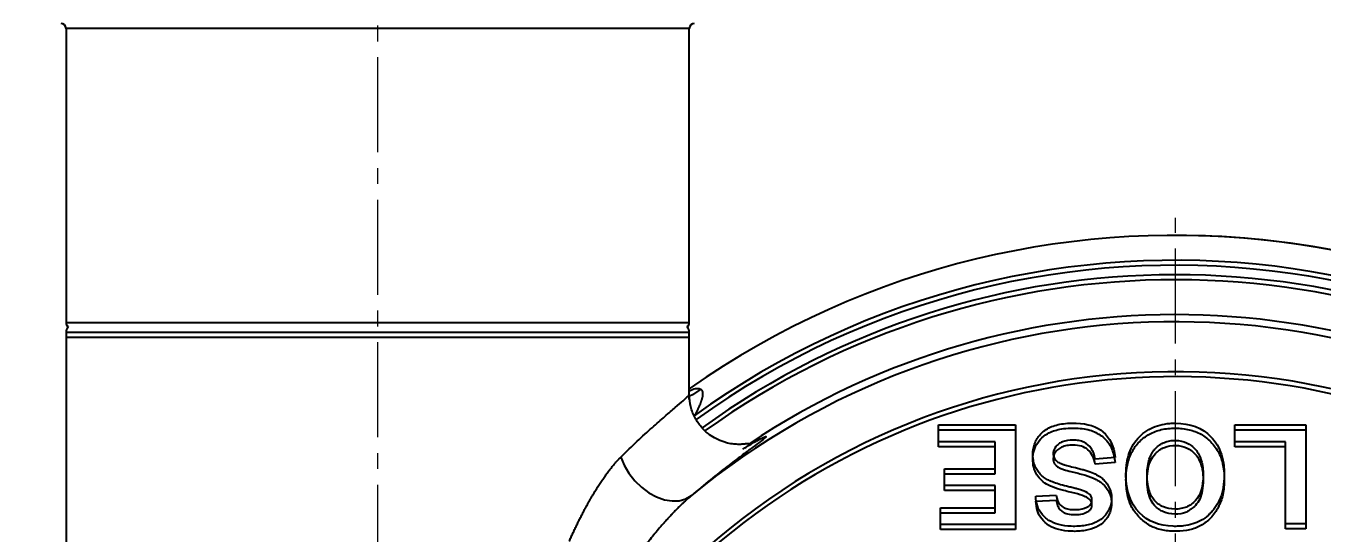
# Model space of a CAD drawing. Header units: millimetres. Extents: x 2063 to 4500, y 825 to 2548.
# Drawn here: x 3712.3 to 3972.2, y 1964 to 2065.7 of the extents above; entities that cross this region are included whole.
import ezdxf

# ---------------------------------------------------------------- set-up
doc = ezdxf.new("R2010")
doc.units = ezdxf.units.MM
doc.linetypes.add('CENTER2', pattern=[28.575, 19.05, -3.175, 3.175, -3.175])
doc.linetypes.add('点画线', pattern=[18, 12, -2, 2, -2])
doc.layers.add('中心线层', color=1, linetype='点画线', lineweight=18)
doc.styles.get("Standard").update_dxf_attribs({"font": 'arial.ttf'})
doc.styles.add('TH_GBDIM', font='simplex.shx', dxfattribs={"width": 0.707, "bigfont": 'hzfs.shx'})
doc.dimstyles.new('ISO-25$0', dxfattribs={"dimtxt": 2.5, "dimasz": 2.5, "dimexe": 1.25, "dimexo": 0.625, "dimtad": 1, "dimtxsty": 'Standard', "dimcen": 2.5, "dimdle": 5, "dimadec": 0, "dimazin": 0, "dimtfac": 1, "dimtmove": 0, "dimatfit": 3, "dimfxl": 0, "dimarcsym": 0})

# ---------------------------------------------------------------- blocks, each defined once
blk = doc.blocks.new('*U41')
at = {"layer": '中心线层', "color": 0, "linetype": 'CENTER2', "transparency": 16777216}
blk.add_line((0, 452.45), (0, -11), dxfattribs=at)
blk = doc.blocks.new('*U43')
at = {"layer": '中心线层', "color": 0, "linetype": 'CENTER2', "transparency": 16777216}
blk.add_line((34, 0), (173.5, 0), dxfattribs=at)
blk = doc.blocks.new('*D54')
at = {"color": 1, "linetype": 'Continuous', "transparency": 16777216}
for p, q in [((3780.32, 2084.17), (3642.17, 2084.17)), ((3652.17, 1696.67), (3652.17, 2071.67)), ((3780.32, 1684.17), (3642.17, 1684.17))]:
    blk.add_line(p, q, dxfattribs=at)
at = {"color": 1, "linetype": 'ByBlock', "transparency": 16777216}
for points in [[(3650.09, 2071.67), (3654.25, 2071.67), (3652.17, 2084.17)], [(3650.09, 1696.67), (3654.25, 1696.67), (3652.17, 1684.17)]]:
    blk.add_solid(points, dxfattribs=at)
at = {"layer": 'Defpoints', "color": 0, "linetype": 'ByBlock', "transparency": 16777216}
for p in [(3652.17, 2084.17), (3782.82, 2084.17), (3782.82, 1684.17)]:
    blk.add_point(p, dxfattribs=at)
at = {"color": 1, "linetype": 'ByBlock', "lineweight": 5, "transparency": 16777216, "insert": (3639.67, 1884.17), "char_height": 15, "attachment_point": 5, "rotation": 90, "style": 'TH_GBDIM'}
blk.add_mtext('400', dxfattribs=at)

msp = doc.modelspace()

# ---------------------------------------------------------------- linework, layer by layer
at = {"color": 7, "linetype": 'Continuous', "lineweight": 25}
for p, q in [((3720.322, 2065.172), (3720.322, 2006.172)), ((3845.322, 2006.172), (3845.322, 2065.172)), ((3720.322, 2004.172), (3720.322, 1953.546)), ((3845.322, 1991.737), (3845.322, 2004.172)), ((3720.322, 2003.172), (3720.322, 1952.546)), ((3845.322, 1990.737), (3845.322, 2003.172)), ((3895.322, 1982.3), (3895.322, 1985.672)), ((3895.322, 1985.672), (3910.772, 1985.672)), ((3895.322, 1981.3), (3895.322, 1984.672)), ((3895.322, 1984.672), (3910.772, 1984.672)), ((3910.772, 1985.672), (3910.772, 1965.672)), ((3910.772, 1984.672), (3910.772, 1964.672)), ((3954.699, 1982.3), (3954.699, 1985.672)), ((3954.699, 1985.672), (3968.995, 1985.672)), ((3954.699, 1981.3), (3954.699, 1984.672)), ((3954.699, 1984.672), (3968.995, 1984.672)), ((3968.995, 1985.672), (3968.995, 1965.835)), ((3968.995, 1984.672), (3968.995, 1964.835)), ((3906.667, 1982.3), (3895.322, 1982.3)), ((3906.667, 1981.3), (3895.322, 1981.3)), ((3906.667, 1976.856), (3906.667, 1982.3)), ((3906.667, 1975.856), (3906.667, 1981.3)), ((3964.895, 1982.3), (3954.699, 1982.3)), ((3964.895, 1981.3), (3954.699, 1981.3)), ((3964.895, 1965.835), (3964.895, 1982.3)), ((3964.895, 1964.835), (3964.895, 1981.3)), ((3930.738, 1979.164), (3926.746, 1978.78)), ((3930.738, 1978.164), (3926.746, 1977.78)), ((3896.471, 1976.856), (3906.667, 1976.856)), ((3896.471, 1973.49), (3896.471, 1976.856)), ((3896.471, 1972.49), (3896.471, 1975.856)), ((3896.471, 1975.856), (3906.667, 1975.856)), ((3906.667, 1973.49), (3896.471, 1973.49)), ((3906.667, 1969.054), (3906.667, 1973.49)), ((3906.667, 1972.49), (3896.471, 1972.49)), ((3906.667, 1968.054), (3906.667, 1972.49)), ((3914.799, 1971.387), (3918.9, 1971.566)), ((3914.799, 1970.387), (3918.9, 1970.566)), ((3895.707, 1965.672), (3895.707, 1969.054)), ((3895.707, 1969.054), (3906.667, 1969.054)), ((3895.707, 1964.672), (3895.707, 1968.054)), ((3895.707, 1968.054), (3906.667, 1968.054)), ((3910.772, 1965.672), (3895.707, 1965.672)), ((3968.995, 1965.835), (3964.895, 1965.835)), ((3910.772, 1964.672), (3895.707, 1964.672)), ((3968.995, 1964.835), (3964.895, 1964.835))]:
    msp.add_line(p, q, dxfattribs=at)
at = {"color": 8, "linetype": 'Continuous', "lineweight": 25}
for p, q in [((3782.822, 2065.172), (3720.322, 2065.172)), ((3845.322, 2065.172), (3782.822, 2065.172)), ((3720.322, 2006.172), (3782.822, 2006.172)), ((3845.322, 2004.172), (3720.322, 2004.172)), ((3782.822, 2006.172), (3845.322, 2006.172)), ((3845.322, 2003.172), (3720.322, 2003.172))]:
    msp.add_line(p, q, dxfattribs=at)
at = {"color": 8, "linetype": 'Continuous', "lineweight": 25, "flags": 128}
msp.add_lwpolyline([(3847.612, 1992.831), (3845.994, 1991.733), (3845.385, 1991.404)], dxfattribs=at)
at = {"color": 7, "linetype": 'Continuous', "lineweight": 25, "flags": 128}
msp.add_lwpolyline([(3831.586, 1979.222), (3832.277, 1977.566), (3833.221, 1975.968), (3834.384, 1974.486), (3835.725, 1973.172), (3837.196, 1972.074), (3838.746, 1971.229), (3840.318, 1970.669), (3841.857, 1970.413), (3843.308, 1970.47), (3844.62, 1970.839), (3845.746, 1971.505)], dxfattribs=at)
at = {"color": 7, "linetype": 'Continuous', "lineweight": 25}
for centre, radius, start, end in [((3719.322, 2065.172), 1, 359.99997, 89.99997), ((3846.322, 2065.172), 1, 89.99997, 179.99997), ((3942.822, 1853.672), 170, 40.5943, 124.99668), ((3942.822, 1853.672), 170, 40.5943, 89.99997), ((3721.322, 2006.172), 1, 179.99997, 233.13007), ((3722.322, 2004.172), 2, 143.13007, 179.99997), ((3844.322, 2006.172), 1, 306.86986, 359.99997), ((3843.322, 2004.172), 2, 359.99997, 36.86986), ((3942.822, 1853.672), 152.672, 54.58754, 129.48315), ((3942.822, 1853.672), 142.673, 54.58754, 136.72976)]:
    msp.add_arc(centre, radius, start, end, dxfattribs=at)
at = {"color": 8, "linetype": 'Continuous', "lineweight": 25}
for centre, radius, start, end in [((3942.822, 1853.672), 165, 40.34861, 125.79562), ((3942.822, 1852.672), 165, 40.87793, 125.6362), ((3942.822, 1853.672), 162.107, 54.29223, 125.83662), ((3942.822, 1852.672), 162.107, 54.29223, 125.57611), ((3942.822, 1853.672), 154.108, 54.29223, 123.73415), ((3942.822, 1852.672), 142.673, 63.28543, 136.72976)]:
    msp.add_arc(centre, radius, start, end, dxfattribs=at)
for points, knots in [([(3831.586, 1979.222), (3832.704, 1980.309), (3834.933, 1982.474), (3837.909, 1985.176), (3840.498, 1987.447), (3842.607, 1989.252), (3844.157, 1990.58), (3845.143, 1991.459), (3845.257, 1991.645), (3845.313, 1991.737)], [0, 0, 0, 0, 0.1440546, 0.2871724, 0.4301922, 0.5732162, 0.7162603, 0.8601546, 1, 1, 1, 1]), ([(3845.322, 1992.502), (3845.435, 1992.56), (3845.938, 1992.819), (3846.612, 1992.987), (3847.273, 1992.993), (3847.505, 1992.882), (3847.612, 1992.831)], [0, 0, 0, 0, 0.1422781, 0.6375679, 0.8316008, 1, 1, 1, 1]), ([(3856.058, 1980.795), (3856.349, 1980.98), (3857.529, 1981.73), (3858.937, 1982.526), (3860.241, 1983.216), (3860.776, 1983.399), (3860.591, 1983.128), (3859.703, 1982.408), (3858.111, 1981.22), (3855.862, 1979.557), (3853.018, 1977.406), (3849.656, 1974.782), (3847.054, 1972.602), (3845.746, 1971.505)], [0, 0, 0, 0, 0.0317231, 0.1288818, 0.2258273, 0.3222073, 0.4193151, 0.5163815, 0.6127078, 0.7095752, 0.8060957, 0.9024888, 1, 1, 1, 1])]:
    msp.add_open_spline(points, degree=3, knots=knots, dxfattribs=at)
at = {"color": 7, "linetype": 'Continuous', "lineweight": 25}
for points, knots in [([(3857.228, 1981.84), (3857.235, 1981.855), (3857.259, 1981.904), (3857.07, 1981.897), (3856.728, 1981.858), (3856.341, 1981.818), (3855.966, 1981.785), (3855.247, 1981.752), (3854.211, 1981.802), (3853.165, 1981.976), (3852.209, 1982.244), (3851.331, 1982.569), (3850.257, 1983.097), (3848.974, 1983.962), (3847.604, 1985.28), (3846.382, 1987.087), (3845.497, 1989.304), (3845.381, 1990.923), (3845.323, 1991.743)], [0, 0, 0, 0, 0.0477324, 0.1552893, 0.2343748, 0.264053, 0.2878089, 0.3273241, 0.374776, 0.4330557, 0.466666, 0.503715, 0.5534151, 0.6193831, 0.7004241, 0.7938947, 0.8955409, 1, 1, 1, 1]), ([(3847.612, 1992.831), (3847.637, 1992.814), (3847.684, 1992.78), (3847.748, 1992.719), (3847.805, 1992.65), (3847.854, 1992.574), (3847.896, 1992.49), (3847.932, 1992.399), (3847.959, 1992.3), (3847.98, 1992.193), (3847.993, 1992.079), (3847.999, 1991.958), (3847.998, 1991.829), (3847.99, 1991.693), (3847.974, 1991.55), (3847.952, 1991.399), (3847.922, 1991.241), (3847.885, 1991.077), (3847.84, 1990.905), (3847.789, 1990.725), (3847.73, 1990.539), (3847.664, 1990.346), (3847.591, 1990.146), (3847.511, 1989.939), (3847.424, 1989.725), (3847.329, 1989.505), (3847.227, 1989.277), (3847.118, 1989.043), (3847.002, 1988.803), (3846.879, 1988.555), (3846.748, 1988.301), (3846.61, 1988.041), (3846.515, 1987.866), (3846.466, 1987.777)], [0, 0, 0, 0, 0.020977, 0.0416892, 0.062283, 0.0829071, 0.103709, 0.1248319, 0.1464124, 0.1685778, 0.1914453, 0.2151212, 0.2397008, 0.2652688, 0.2918998, 0.3196596, 0.3486058, 0.3787886, 0.410252, 0.4430342, 0.4771687, 0.5126847, 0.5496077, 0.5879601, 0.6277614, 0.6690287, 0.711777, 0.7560193, 0.8017674, 0.8490311, 0.8978195, 0.9481402, 1, 1, 1, 1]), ([(3925.427, 1969.396), (3925.727, 1969.608), (3925.973, 1969.935), (3926.058, 1970.343), (3926.079, 1970.512), (3926.083, 1970.601), (3926.075, 1970.868), (3926.005, 1971.204), (3925.768, 1971.576), (3925.558, 1971.777), (3925.403, 1971.906), (3925.311, 1971.971), (3924.76, 1972.298), (3923.872, 1972.635), (3922.429, 1973.014), (3921.997, 1973.118), (3921.701, 1973.188), (3921.548, 1973.223), (3920.814, 1973.398), (3919.194, 1973.825), (3918.002, 1974.268), (3917.246, 1974.642), (3917.106, 1974.718), (3916.83, 1974.88), (3916.431, 1975.136), (3915.836, 1975.624), (3915.436, 1976.082), (3915.075, 1976.573), (3914.912, 1976.835), (3914.504, 1977.678), (3914.288, 1978.473), (3914.228, 1979.384), (3914.216, 1979.758), (3914.215, 1979.951), (3914.243, 1980.519), (3914.353, 1981.261), (3914.671, 1982.148), (3914.943, 1982.662), (3915.143, 1983.001), (3915.253, 1983.17), (3915.836, 1983.97), (3916.423, 1984.497), (3917.488, 1985.112), (3917.872, 1985.287), (3918.708, 1985.581), (3919.61, 1985.821), (3920.904, 1985.983), (3921.754, 1986.018), (3922.192, 1986.025), (3922.341, 1986.025), (3922.636, 1986.023), (3925.106, 1985.969), (3926.996, 1985.353), (3928.269, 1984.275)], [0, 0, 0, 0, 0.0625, 0.078125, 0.078125, 0.09375, 0.09375, 0.125, 0.15625, 0.171875, 0.171875, 0.1875, 0.1875, 0.25, 0.265625, 0.2734375, 0.2734375, 0.28125, 0.28125, 0.3125, 0.375, 0.375, 0.390625, 0.390625, 0.40625, 0.4375, 0.46875, 0.46875, 0.5, 0.5, 0.5625, 0.578125, 0.578125, 0.59375, 0.59375, 0.625, 0.65625, 0.671875, 0.671875, 0.6875, 0.6875, 0.75, 0.75, 0.78125, 0.78125, 0.8125, 0.84375, 0.859375, 0.859375, 0.8671875, 0.8671875, 0.875, 1, 1, 1, 1]), ([(3935.596, 1968.071), (3933.805, 1969.896), (3932.906, 1972.422), (3932.899, 1976.07), (3932.912, 1976.467), (3932.966, 1977.235), (3933.09, 1978.355), (3933.341, 1979.375), (3934.013, 1981.282), (3934.687, 1982.375), (3936.488, 1984.203), (3938.061, 1985.231), (3940.294, 1985.825), (3941.336, 1985.949), (3942.05, 1986.004), (3942.419, 1986.016), (3945.784, 1986), (3948.161, 1985.089), (3949.929, 1983.293)], [0, 0, 0, 0, 0.25, 0.25, 0.28125, 0.28125, 0.3125, 0.375, 0.375, 0.5, 0.5, 0.625, 0.6875, 0.71875, 0.71875, 0.75, 0.75, 1, 1, 1, 1]), ([(3925.427, 1968.396), (3925.576, 1968.521), (3925.866, 1968.764), (3926.084, 1969.31), (3926.101, 1969.889), (3925.91, 1970.386), (3925.606, 1970.75), (3925.222, 1971.046), (3924.243, 1971.515), (3922.516, 1972.016), (3920.288, 1972.507), (3918.253, 1973.147), (3916.625, 1973.921), (3915.409, 1975.011), (3914.553, 1976.392), (3914.198, 1978.016), (3914.196, 1979.717), (3914.708, 1981.375), (3915.675, 1982.858), (3917.323, 1984.17), (3919.838, 1984.961), (3922.847, 1985.096), (3925.907, 1984.782), (3927.528, 1983.748), (3928.269, 1983.275)], [0, 0, 0, 0, 0.0161349, 0.0314086, 0.0477702, 0.0639491, 0.0748272, 0.0873819, 0.1044761, 0.1657259, 0.2380754, 0.296478, 0.3450158, 0.3884456, 0.4320553, 0.4793594, 0.5264352, 0.5737594, 0.6231886, 0.673243, 0.7479137, 0.8401281, 0.9269263, 1, 1, 1, 1]), ([(3935.596, 1967.071), (3935.054, 1967.731), (3933.938, 1969.088), (3933.074, 1971.757), (3932.812, 1974.666), (3933.056, 1977.592), (3933.947, 1980.241), (3935.489, 1982.367), (3937.542, 1983.932), (3940.046, 1984.856), (3942.79, 1985.105), (3945.512, 1984.828), (3948.021, 1983.937), (3949.299, 1982.836), (3949.929, 1982.293)], [0, 0, 0, 0, 0.0788774, 0.1621189, 0.2557282, 0.3496717, 0.4332264, 0.5123908, 0.5903044, 0.6698823, 0.7573416, 0.8442625, 0.9231837, 1, 1, 1, 1]), ([(3926.746, 1978.78), (3926.583, 1979.661), (3926.314, 1980.388), (3925.552, 1981.524), (3925.059, 1981.928), (3924.15, 1982.341), (3923.818, 1982.445), (3923.099, 1982.584), (3922.709, 1982.618), (3921.461, 1982.616), (3920.409, 1982.448), (3919.648, 1982.033), (3919.315, 1981.784), (3919.212, 1981.695), (3919.024, 1981.514), (3918.593, 1981.05), (3918.37, 1980.529), (3918.317, 1979.96), (3918.315, 1979.842), (3918.328, 1979.614), (3918.375, 1979.286), (3918.501, 1978.995), (3918.677, 1978.73), (3918.743, 1978.647), (3918.9, 1978.486), (3919.176, 1978.253), (3919.633, 1978.01), (3920.041, 1977.852), (3920.168, 1977.806), (3920.209, 1977.791), (3920.302, 1977.759), (3920.559, 1977.675), (3921.254, 1977.478), (3922.318, 1977.206), (3923.037, 1977.027), (3923.335, 1976.954), (3923.491, 1976.916), (3923.953, 1976.8), (3925.427, 1976.402), (3926.799, 1975.852), (3927.611, 1975.334), (3927.91, 1975.122), (3928.044, 1975.013), (3928.416, 1974.681), (3929.084, 1973.986), (3929.672, 1972.943), (3929.887, 1972.075), (3929.981, 1971.477), (3930.003, 1971.166), (3929.992, 1970.218), (3929.812, 1969.308), (3929.375, 1968.454), (3929.114, 1968.035), (3929.02, 1967.898), (3928.819, 1967.635), (3928.284, 1967.005), (3927.591, 1966.504), (3926.609, 1966.025), (3926.257, 1965.885), (3925.509, 1965.654), (3924.714, 1965.468), (3923.608, 1965.35), (3922.895, 1965.33), (3922.409, 1965.328), (3922.168, 1965.332), (3921.001, 1965.378), (3919.319, 1965.614), (3918.007, 1966.171), (3917.161, 1966.71), (3916.902, 1966.911), (3916.43, 1967.344), (3915.36, 1968.494), (3914.851, 1969.982), (3914.799, 1971.387)], [0, 0, 0, 0, 0.0625, 0.0625, 0.125, 0.125, 0.15625, 0.15625, 0.1875, 0.1875, 0.25, 0.28125, 0.28125, 0.296875, 0.296875, 0.3125, 0.375, 0.375, 0.390625, 0.390625, 0.40625, 0.4375, 0.4375, 0.453125, 0.453125, 0.46875, 0.5, 0.5078125, 0.5078125, 0.5117187, 0.5117187, 0.515625, 0.53125, 0.546875, 0.5507812, 0.5507812, 0.5546875, 0.5546875, 0.5625, 0.59375, 0.6015625, 0.6015625, 0.609375, 0.609375, 0.625, 0.65625, 0.671875, 0.671875, 0.6875, 0.6875, 0.71875, 0.734375, 0.734375, 0.7421875, 0.7421875, 0.75, 0.78125, 0.78125, 0.796875, 0.796875, 0.8125, 0.828125, 0.8359375, 0.8359375, 0.84375, 0.84375, 0.875, 0.90625, 0.90625, 0.921875, 0.921875, 0.9375, 1, 1, 1, 1]), ([(3926.746, 1977.78), (3926.606, 1978.37), (3926.349, 1979.451), (3925.358, 1980.772), (3923.929, 1981.502), (3922.429, 1981.661), (3921.075, 1981.561), (3919.997, 1981.263), (3919.192, 1980.725), (3918.541, 1979.986), (3918.277, 1979.137), (3918.344, 1978.385), (3918.563, 1977.841), (3919.011, 1977.346), (3919.66, 1976.991), (3920.618, 1976.637), (3922.145, 1976.248), (3924.171, 1975.77), (3926.39, 1975.069), (3928.238, 1974.006), (3929.445, 1972.495), (3930.088, 1970.641), (3929.975, 1968.417), (3928.805, 1966.362), (3926.897, 1965.028), (3924.568, 1964.367), (3922.003, 1964.271), (3919.524, 1964.558), (3917.441, 1965.386), (3915.959, 1966.733), (3915.006, 1968.448), (3914.87, 1969.726), (3914.799, 1970.387)], [0, 0, 0, 0, 0.0366005, 0.067076, 0.0969574, 0.1314205, 0.1574558, 0.1793636, 0.1985361, 0.2154627, 0.2385442, 0.250044, 0.2608704, 0.2736112, 0.2897825, 0.3052869, 0.335713, 0.3854812, 0.4318927, 0.4769619, 0.5127775, 0.5469631, 0.5943205, 0.6435389, 0.6851368, 0.7327585, 0.7887116, 0.8403484, 0.8836972, 0.9225258, 0.9599421, 1, 1, 1, 1]), ([(3928.269, 1983.275), (3928.63, 1982.921), (3929.363, 1982.202), (3930.309, 1980.479), (3930.571, 1979.064), (3930.738, 1978.164)], [0, 0, 0, 0, 0.2604609, 0.5293055, 1, 1, 1, 1]), ([(3949.929, 1983.293), (3950.902, 1982.3), (3951.965, 1980.507), (3952.507, 1977.88), (3952.589, 1976.64), (3952.605, 1976), (3952.606, 1975.781), (3952.601, 1975.352), (3952.547, 1973.454), (3952.207, 1971.861), (3951.42, 1970.093), (3951.099, 1969.54), (3950.532, 1968.763), (3950.329, 1968.513), (3949.895, 1968.03), (3949.662, 1967.795), (3948.952, 1967.149), (3948.454, 1966.786), (3947.407, 1966.202), (3946.86, 1965.986), (3945.692, 1965.634), (3944.763, 1965.441), (3943.585, 1965.344), (3943.06, 1965.331), (3942.706, 1965.328), (3942.528, 1965.33), (3939.557, 1965.418), (3937.304, 1966.332), (3935.596, 1968.071)], [0, 0, 0, 0, 0.125, 0.1875, 0.21875, 0.21875, 0.234375, 0.234375, 0.25, 0.375, 0.375, 0.4375, 0.4375, 0.46875, 0.46875, 0.5, 0.5, 0.5625, 0.5625, 0.625, 0.625, 0.6875, 0.71875, 0.734375, 0.734375, 0.75, 0.75, 1, 1, 1, 1]), ([(3949.929, 1982.293), (3950.513, 1981.571), (3951.719, 1980.082), (3952.55, 1977.123), (3952.678, 1974.028), (3952.301, 1971.041), (3951.193, 1968.495), (3949.538, 1966.526), (3947.453, 1965.101), (3944.983, 1964.418), (3942.375, 1964.249), (3939.787, 1964.578), (3937.419, 1965.48), (3936.201, 1966.544), (3935.596, 1967.071)], [0, 0, 0, 0, 0.085575, 0.1765231, 0.2790703, 0.3728936, 0.4537705, 0.5335432, 0.6090839, 0.684743, 0.7688376, 0.8506323, 0.9259417, 1, 1, 1, 1]), ([(3946.826, 1969.496), (3947.137, 1969.919), (3947.798, 1970.817), (3948.269, 1972.587), (3948.445, 1974.863), (3948.23, 1977.422), (3947.035, 1979.798), (3945.114, 1981.252), (3942.843, 1981.693), (3940.566, 1981.342), (3938.848, 1980.14), (3937.791, 1978.576), (3937.257, 1976.801), (3937.093, 1974.781), (3937.203, 1972.748), (3937.671, 1970.927), (3938.655, 1969.296), (3940.381, 1968.038), (3942.692, 1967.664), (3945.073, 1967.988), (3946.253, 1969.003), (3946.826, 1969.496)], [0, 0, 0, 0, 0.0389581, 0.0828995, 0.1344804, 0.2101932, 0.2720515, 0.327781, 0.3841562, 0.4409628, 0.4958443, 0.5356533, 0.5804082, 0.6329283, 0.6867891, 0.7323371, 0.7722105, 0.827397, 0.8856678, 0.9443859, 1, 1, 1, 1]), ([(3946.826, 1970.496), (3947.844, 1971.619), (3948.358, 1973.301), (3948.375, 1975.547), (3948.376, 1975.688), (3948.375, 1975.83), (3948.372, 1975.968), (3948.369, 1976.106), (3948.363, 1976.243), (3948.356, 1976.377), (3948.342, 1976.645), (3948.319, 1976.905), (3948.288, 1977.155), (3948.227, 1977.657), (3948.132, 1978.125), (3948.004, 1978.558), (3947.748, 1979.424), (3947.359, 1980.153), (3946.839, 1980.746), (3946.579, 1981.042), (3946.297, 1981.302), (3945.999, 1981.526), (3945.702, 1981.749), (3945.387, 1981.937), (3945.054, 1982.088), (3944.389, 1982.39), (3943.653, 1982.547), (3942.846, 1982.56), (3942.644, 1982.563), (3942.441, 1982.558), (3942.245, 1982.543), (3942.049, 1982.528), (3941.857, 1982.505), (3941.67, 1982.472), (3941.297, 1982.407), (3940.941, 1982.306), (3940.604, 1982.169), (3939.929, 1981.895), (3939.327, 1981.478), (3938.797, 1980.916), (3938.664, 1980.776), (3938.537, 1980.626), (3938.419, 1980.468), (3938.301, 1980.309), (3938.192, 1980.141), (3938.09, 1979.965), (3937.887, 1979.611), (3937.716, 1979.221), (3937.578, 1978.794), (3937.302, 1977.941), (3937.156, 1976.943), (3937.141, 1975.799), (3937.139, 1975.656), (3937.139, 1975.509), (3937.142, 1975.367), (3937.144, 1975.224), (3937.148, 1975.084), (3937.154, 1974.946), (3937.167, 1974.671), (3937.188, 1974.404), (3937.217, 1974.147), (3937.275, 1973.633), (3937.365, 1973.156), (3937.488, 1972.717), (3937.735, 1971.839), (3938.112, 1971.11), (3938.619, 1970.53), (3938.873, 1970.241), (3939.151, 1969.987), (3939.448, 1969.77), (3939.746, 1969.552), (3940.064, 1969.371), (3940.404, 1969.225), (3941.084, 1968.934), (3941.848, 1968.787), (3942.696, 1968.783), (3942.909, 1968.781), (3943.118, 1968.789), (3943.321, 1968.806), (3943.524, 1968.823), (3943.722, 1968.85), (3943.915, 1968.885), (3944.301, 1968.955), (3944.666, 1969.062), (3945.011, 1969.205), (3945.7, 1969.491), (3946.305, 1969.921), (3946.826, 1970.496)], [0, 0, 0, 0, 1, 1, 1, 2, 2, 2, 3, 3, 3, 4, 4, 4, 5, 5, 5, 6, 6, 6, 7, 7, 7, 8, 8, 8, 9, 9, 9, 10, 10, 10, 11, 11, 11, 12, 12, 12, 13, 13, 13, 14, 14, 14, 15, 15, 15, 16, 16, 16, 17, 17, 17, 18, 18, 18, 19, 19, 19, 20, 20, 20, 21, 21, 21, 22, 22, 22, 23, 23, 23, 24, 24, 24, 25, 25, 25, 26, 26, 26, 27, 27, 27, 28, 28, 28, 29, 29, 29, 29]), ([(3821.242, 1962.337), (3821.363, 1962.605), (3821.602, 1963.139), (3821.965, 1963.928), (3822.328, 1964.703), (3822.692, 1965.462), (3823.056, 1966.207), (3823.421, 1966.936), (3823.787, 1967.651), (3824.153, 1968.351), (3824.519, 1969.036), (3824.885, 1969.706), (3825.251, 1970.361), (3825.617, 1971.001), (3826.039, 1971.722), (3826.516, 1972.513), (3827.047, 1973.363), (3827.573, 1974.173), (3828.094, 1974.944), (3828.61, 1975.674), (3829.12, 1976.365), (3829.624, 1977.017), (3830.122, 1977.628), (3830.615, 1978.199), (3831.101, 1978.733), (3831.426, 1979.06), (3831.586, 1979.222)], [0, 0, 0, 0, 0.04114708, 0.08180305, 0.12197352, 0.16166427, 0.20088131, 0.23963087, 0.27791941, 0.31575361, 0.35314042, 0.39008702, 0.42660087, 0.46268966, 0.49836141, 0.5499139, 0.60017181, 0.64916484, 0.69692501, 0.74348689, 0.7888878, 0.83316799, 0.87637082, 0.91854302, 0.95973479, 1, 1, 1, 1]), ([(3845.746, 1971.505), (3845.629, 1971.406), (3845.392, 1971.206), (3845.032, 1970.891), (3844.664, 1970.56), (3844.287, 1970.213), (3843.901, 1969.85), (3843.506, 1969.47), (3843.104, 1969.073), (3842.693, 1968.66), (3842.274, 1968.23), (3841.848, 1967.783), (3841.414, 1967.32), (3840.972, 1966.839), (3840.524, 1966.341), (3839.909, 1965.646), (3839.124, 1964.734), (3838.171, 1963.586), (3837.198, 1962.374), (3836.208, 1961.099), (3835.203, 1959.759), (3834.182, 1958.357), (3833.507, 1957.392), (3833.164, 1956.901)], [0, 0, 0, 0, 0.0253335, 0.0514382, 0.0783183, 0.1059777, 0.1344196, 0.1636468, 0.1936618, 0.2244667, 0.2560632, 0.2884526, 0.3216362, 0.3556148, 0.3903888, 0.4259588, 0.4996751, 0.5761628, 0.655419, 0.7374385, 0.8222145, 0.9097383, 1, 1, 1, 1]), ([(3918.9, 1971.566), (3919.033, 1970.786), (3919.346, 1970.022), (3919.838, 1969.515), (3920.048, 1969.333), (3920.161, 1969.252), (3920.534, 1969.031), (3921.115, 1968.801), (3921.861, 1968.7), (3922.483, 1968.674), (3922.706, 1968.673), (3923.128, 1968.687), (3924.14, 1968.764), (3924.934, 1969.043), (3925.427, 1969.396)], [0, 0, 0, 0, 0.25, 0.3125, 0.3125, 0.375, 0.375, 0.5, 0.625, 0.625, 0.6875, 0.6875, 0.75, 1, 1, 1, 1]), ([(3918.9, 1970.566), (3918.977, 1970.212), (3919.12, 1969.558), (3919.592, 1968.715), (3920.285, 1968.114), (3921.348, 1967.729), (3922.7, 1967.641), (3924.197, 1967.741), (3925.043, 1968.192), (3925.427, 1968.396)], [0, 0, 0, 0, 0.1322952, 0.2444824, 0.3473129, 0.4617694, 0.6517415, 0.8423628, 1, 1, 1, 1])]:
    msp.add_open_spline(points, degree=3, knots=knots, dxfattribs=at)
for points in [[(3846.466, 1987.777), (3846.416, 1987.686), (3846.365, 1987.595), (3846.314, 1987.505)], [(3928.269, 1984.275), (3929.646, 1983.103), (3930.467, 1981.405), (3930.738, 1979.164)]]:
    msp.add_open_spline(points, degree=3, dxfattribs=at)

# ---------------------------------------------------------------- block references
at = {"layer": '中心线层', "linetype": 'CENTER2'}
msp.add_blockref('*U41', (3782.822, 1692.672), dxfattribs=at)
at = {"layer": '中心线层', "linetype": 'CENTER2', "rotation": 89.99996574583813}
msp.add_blockref('*U43', (3942.822, 1853.672), dxfattribs=at)

# ---------------------------------------------------------------- dimensions: what is measured, and where the dimension line sits
at = {"color": 0, "linetype": 'ByBlock', "lineweight": 5}
dim = msp.add_linear_dim(base=(3652.168, 2084.172), p1=(3782.822, 1684.172), p2=(3782.822, 2084.172), angle=89.99997, dimstyle='ISO-25$0', override={"dimscale": 5, "dimtxt": 3, "dimasz": 2.5, "dimexe": 2, "dimexo": 0.5, "dimgap": 1, "dimdec": 1, "dimtxsty": 'TH_GBDIM', "dimcen": 2, "dimclrd": 1, "dimclre": 1, "dimclrt": 1, "dimtdec": 1, "dimatfit": 0, "dimlwd": 65535, "dimlwe": 65535}, dxfattribs=at)
dim.commit()
dim.dimension.update_dxf_attribs({"geometry": '*D54', "text_midpoint": (3639.668, 1884.172)})

doc.saveas('drawing.dxf')
